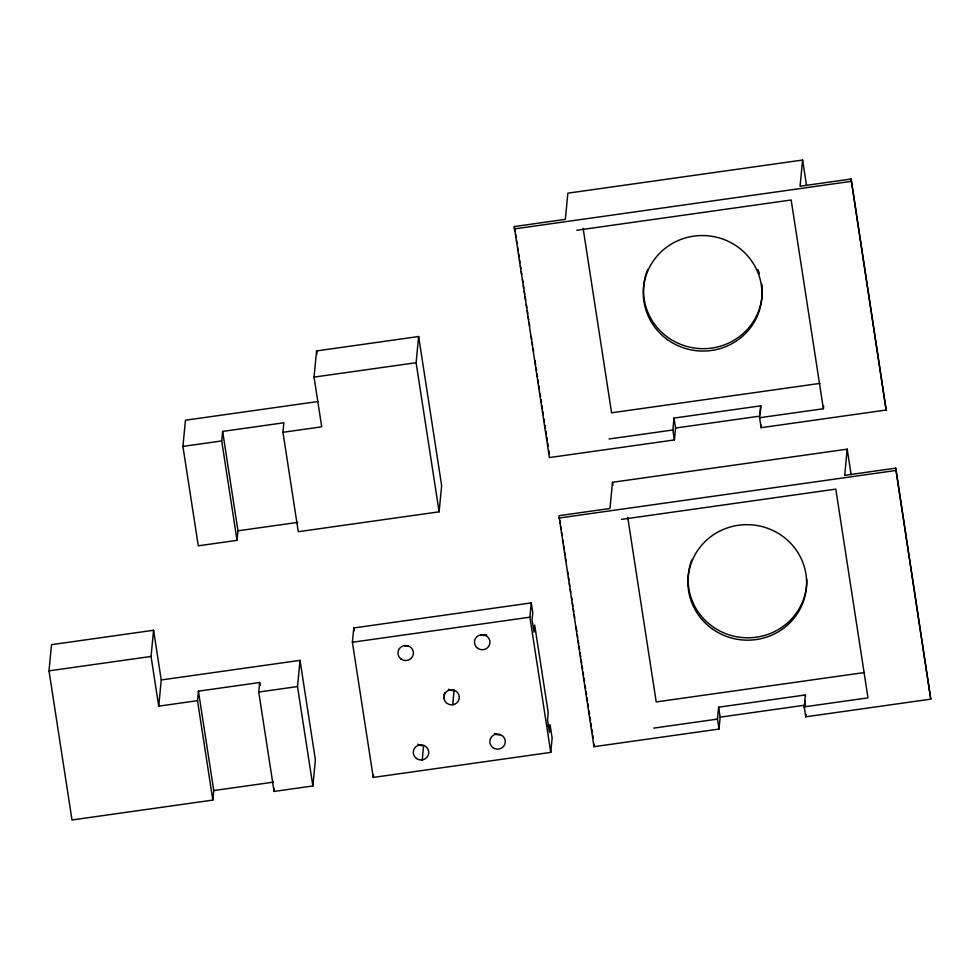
<?xml version="1.0" encoding="UTF-8"?>
<svg xmlns="http://www.w3.org/2000/svg" width="980" height="980" viewBox="0 0 980 980"><rect width="100%" height="100%" fill="white"/><g stroke="black" fill="none" stroke-linecap="round" stroke-linejoin="round"><path stroke-width="1.47" d="M198.425 691.157L213.763 790.554L212.844 800.084L72.006 819.966L49 670.859L51.524 644.668L153.578 630.263L161.247 679.961L158.723 706.151L197.507 700.676L198.425 691.157L259.651 682.509L260.117 685.522M158.723 706.151L151.055 656.453L153.578 630.263M282.951 432.303L321.722 426.827L314.053 377.116L316.577 350.926L418.632 336.52L441.649 485.627L439.126 511.817L298.288 531.699L282.951 432.303L283.869 422.772L222.632 431.421L237.969 530.817L237.05 540.348L198.279 545.823L182.929 446.415L185.453 420.224L318.218 401.482M237.05 540.348L221.713 440.939L222.632 431.421M161.247 679.961L300.039 660.361L315.376 759.77L312.865 785.96L274.082 791.436L258.732 692.039L259.651 682.509M274.082 791.436L274.339 788.716M312.865 785.96L297.516 686.564L300.039 660.361M550.148 725.163L552.132 738.087L550.76 752.383L373.257 777.434L352.396 642.243L353.768 627.96L531.27 602.896L532.777 612.635L532.091 619.777L534.002 632.21L534.688 625.056L548.224 712.742L547.538 719.884L549.449 732.317L550.148 725.163L547.134 725.592M373.257 777.434L373.539 774.58M439.126 511.817L416.108 362.71L418.632 336.52M444.332 694.11L443.965 698.642L444.516 692.921M452.723 704.742L454.095 690.447M760.235 414.589L760.75 405.83L673.995 418.08L675.539 428.027L674.387 439.934L549.376 457.574L514.316 226.564L565.338 219.361L567.861 193.17L802.596 160.034L806.54 185.6M550.76 752.383L529.898 617.192L531.27 602.896M805.572 696.278L805.364 694.955L718.622 707.205L720.153 717.152L719.014 729.047L593.99 746.699L558.943 515.688L609.964 508.485L612.488 482.295L847.21 449.159L851.155 474.724M593.99 746.699L594.223 744.322M674.387 439.934L672.856 429.987L673.995 418.08M719.014 729.047L717.47 719.112L718.622 707.205M802.596 160.034L800.072 186.225L851.093 179.022L886.153 410.032L761.129 427.684L759.598 417.737L760.75 405.83M761.129 427.684L761.362 425.296M759.598 417.737L823.384 408.734L823.666 405.83M886.153 410.032L851.093 179.022M847.21 449.159L844.687 475.349L895.72 468.146L930.767 699.157L805.756 716.809L804.225 706.862L805.364 694.955M804.421 708.185L805.144 700.737M805.756 716.809L805.989 714.42M930.767 699.157L895.72 468.146M486.742 634.807L484.806 635.359A7.742 7.534 5.5 0 1 480.825 634.942M514.084 228.953L850.861 181.41M576.852 230.251L791.166 199.994L823.384 408.734M314.053 377.116L416.108 362.71M182.929 446.415L221.713 440.939M819.868 383.401L611.594 412.801L583.112 228.254M675.539 428.027L759.292 416.194M609.07 438.991L672.856 429.987M237.969 530.817L297.712 522.389M558.71 518.077L895.487 470.535M621.479 519.376L835.793 489.118L867.998 697.858L804.225 706.862M49 670.859L151.055 656.453M352.396 642.243L529.898 617.192M258.732 692.039L297.516 686.564M864.495 672.525L656.208 701.925L627.727 517.379M720.153 717.152L805.401 705.11M653.697 728.115L717.47 719.112M213.763 790.554L273.506 782.126M454.353 690.447L452.344 690.533A7.742 7.534 5.5 0 1 448.558 689.21M612.488 482.295L612.953 485.308M514.316 226.564L515.015 231.084M515.48 234.085L515.946 237.099M516.411 240.112L516.864 243.114M517.562 247.621L518.028 250.635M518.494 253.649L518.959 256.65M519.424 259.663L519.89 262.664M520.356 265.678L520.821 268.679M521.274 271.693L521.74 274.706M522.438 279.214L522.904 282.228M523.369 285.229L523.835 288.243M524.3 291.244L524.766 294.257M525.231 297.259L525.697 300.272M526.383 304.78L526.848 307.793M527.313 310.795L527.779 313.808M528.245 316.822L528.71 319.823M529.176 322.837L529.641 325.838M531.258 336.373L531.724 339.374M532.189 342.388L532.654 345.401M533.12 348.402L533.586 351.416M534.982 360.432L535.668 364.952M536.134 367.953L536.599 370.967M537.065 373.968L537.53 376.982M537.995 379.995L538.461 382.996M538.927 386.01L539.392 389.011M540.078 393.531L540.543 396.533M541.009 399.546L541.475 402.547M541.94 405.561L542.405 408.574M542.871 411.576L543.337 414.589M544.035 419.097L544.488 422.111M544.954 425.112L545.419 428.125M545.885 431.127L546.35 434.14M546.816 437.141L547.281 440.155M547.746 443.168L548.212 446.17M548.91 450.69L549.364 453.691M559.629 520.209L560.095 523.21M560.56 526.223L561.026 529.225M561.491 532.238L561.957 535.252M562.655 539.76L563.12 542.773M563.586 545.774L564.039 548.788M564.505 551.789L564.97 554.803M565.436 557.804L565.901 560.817M567.53 571.34L567.996 574.354M568.449 577.367L568.915 580.368M569.38 583.382L569.846 586.383M570.311 589.397L570.777 592.398M571.475 596.918L571.94 599.919M572.406 602.933L572.871 605.946M573.325 608.948L573.79 611.961M574.255 614.962L574.721 617.976M576.118 627.004L576.816 631.512M577.281 634.513L577.735 637.527M578.2 640.54L578.666 643.542M579.131 646.555L579.596 649.556M580.062 652.57L580.76 657.078M581.226 660.091L581.691 663.092M582.145 666.106L582.61 669.12M583.076 672.121L583.541 675.134M584.007 678.136L584.472 681.149M585.17 685.657L585.636 688.67M586.101 691.672L586.567 694.685M587.02 697.687L587.486 700.7M587.951 703.714L588.417 706.715M589.115 711.235L589.58 714.236M590.046 717.25L590.511 720.251M590.977 723.264L591.43 726.266M591.896 729.279L592.361 732.293M592.827 735.294L593.292 738.308M422.245 760.37L423.544 745.584A7.742 7.534 5.5 0 1 417.799 744.163M316.577 350.926L317.042 353.939M353.768 627.96L354.197 630.74M197.507 700.676L212.844 800.084M806.822 579.29A59.351 57.734 5.5 0 1 737.744 636.963A59.351 57.734 5.5 0 1 691.721 560.033M408.207 646.175A7.742 7.534 5.5 0 1 404.226 645.722M500.082 734.78A7.742 7.534 5.5 0 1 494.337 733.359M761.766 284.114A59.351 57.734 5.5 0 1 703.187 348.672A59.351 57.734 5.5 0 1 643.909 284.127M644.093 282.644A59.351 57.734 5.5 0 1 647.645 269.512M757.871 269.512A59.351 57.734 5.5 0 1 759.451 273.788M452.197 689.81L450.175 689.895A7.742 7.534 5.5 0 0 450.959 704.816L452.981 704.73A7.742 7.534 5.5 0 0 452.197 689.81M712.007 628.695A59.351 57.734 5.5 0 0 806.221 589.213A59.351 57.734 5.5 0 0 723.558 529.359A59.351 57.734 5.5 0 0 712.007 628.695M492.952 747.642A7.742 7.534 5.5 0 0 505.251 742.497A7.742 7.534 5.5 0 0 494.459 734.682A7.742 7.534 5.5 0 0 492.952 747.642M416.414 758.447A7.742 7.534 5.5 0 0 428.713 753.302A7.742 7.534 5.5 0 0 417.921 745.486A7.742 7.534 5.5 0 0 416.414 758.447M477.664 648.282A7.742 7.534 5.5 0 0 489.914 643.027A7.742 7.534 5.5 0 0 479.061 635.31A7.742 7.534 5.5 0 0 477.664 648.282M401.077 659.05A7.742 7.534 5.5 0 0 413.364 653.893A7.742 7.534 5.5 0 0 402.584 646.09A7.742 7.534 5.5 0 0 401.077 659.05M667.38 339.57A59.351 57.734 5.5 0 0 761.607 300.088A59.351 57.734 5.5 0 0 678.932 240.235A59.351 57.734 5.5 0 0 667.38 339.57"/></g></svg>
